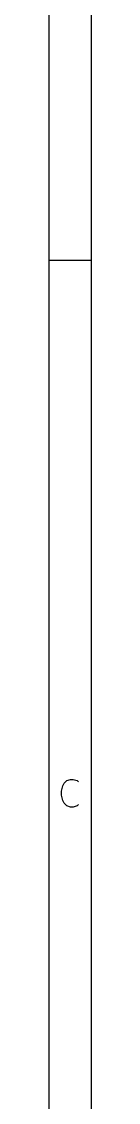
# Model space of a CAD drawing. Header units: millimetres. Extents: x 10 to 287, y -200 to -10.
# Drawn here: x 285 to 287, y -149.4 to -98.8 of the extents above; entities that cross this region are included whole.
import ezdxf

# ---------------------------------------------------------------- set-up
doc = ezdxf.new("R2010")
doc.units = ezdxf.units.MM
doc.layers.add('RED', color=14, linetype='CONTINUOUS')

msp = doc.modelspace()

# ---------------------------------------------------------------- linework, layer by layer
at = {"layer": 'RED', "linetype": 'CONTINUOUS'}
for p, q in [((287.0022, -10), (287.0022, -200.0072)), ((285.0022, -12), (285.0022, -198.0072)), ((287.0022, -110), (285.0022, -110)), ((285.6617, -134.6032), (285.7236, -134.4794)), ((285.7236, -134.4794), (285.8474, -134.3556)), ((285.8474, -134.3556), (286.0331, -134.2937)), ((286.0331, -134.2937), (286.1569, -134.2937)), ((286.1569, -134.2937), (286.3426, -134.3556)), ((286.3426, -134.3556), (286.4045, -134.4175)), ((285.5998, -134.8508), (285.6617, -134.6032)), ((285.5998, -135.0365), (285.5998, -134.8508)), ((285.6617, -135.2841), (285.5998, -135.0365)), ((285.7236, -135.4079), (285.6617, -135.2841)), ((285.8474, -135.5318), (285.7236, -135.4079)), ((286.0331, -135.5937), (285.8474, -135.5318)), ((286.3426, -135.5318), (286.1569, -135.5937)), ((286.4045, -135.4698), (286.3426, -135.5318)), ((286.1569, -135.5937), (286.0331, -135.5937))]:
    msp.add_line(p, q, dxfattribs=at)

doc.saveas('drawing.dxf')
